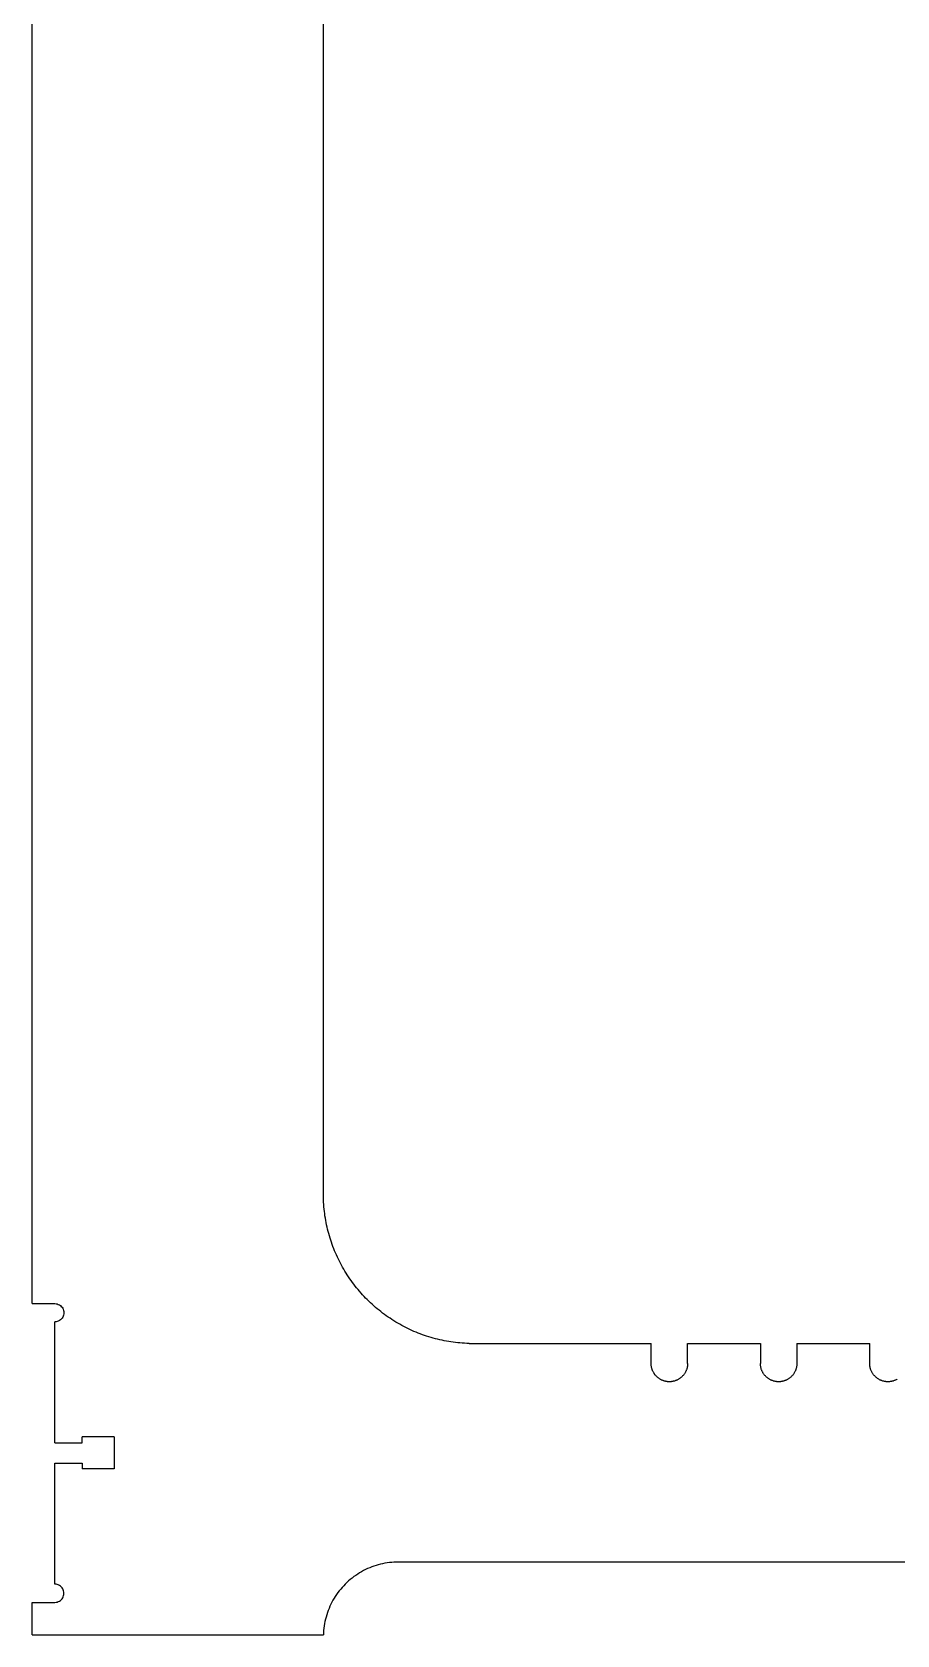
# Model space of a CAD drawing. Extents: x -100 to 100, y -46 to 46.
# Drawn here: x -73.99 to -62.12, y 1.92 to 23.92 of the extents above; entities that cross this region are included whole.
import ezdxf

# ---------------------------------------------------------------- set-up
doc = ezdxf.new("R2010")
doc.units = 0
doc.header["$MEASUREMENT"] = 0
doc.layers.get('0').update_dxf_attribs({"linetype": 'CONTINUOUS'})

msp = doc.modelspace()

# ---------------------------------------------------------------- linework, layer by layer
for p, q in [((-69.994, 7.917), (-69.994, 39.917)), ((-73.993, 6.464), (-73.993, 38.116)), ((-69.993, 7.886), (-69.994, 7.917)), ((-69.991, 7.855), (-69.993, 7.886)), ((-69.989, 7.824), (-69.991, 7.855)), ((-69.987, 7.792), (-69.989, 7.824)), ((-69.984, 7.761), (-69.987, 7.792)), ((-69.98, 7.73), (-69.984, 7.761)), ((-69.976, 7.7), (-69.98, 7.73)), ((-69.972, 7.669), (-69.976, 7.7)), ((-69.967, 7.638), (-69.972, 7.669)), ((-69.962, 7.607), (-69.967, 7.638)), ((-69.956, 7.577), (-69.962, 7.607)), ((-69.95, 7.546), (-69.956, 7.577)), ((-69.943, 7.516), (-69.95, 7.546)), ((-69.936, 7.485), (-69.943, 7.516)), ((-69.928, 7.455), (-69.936, 7.485)), ((-69.92, 7.425), (-69.928, 7.455)), ((-69.911, 7.395), (-69.92, 7.425)), ((-69.902, 7.365), (-69.911, 7.395)), ((-69.893, 7.335), (-69.902, 7.365)), ((-69.883, 7.306), (-69.893, 7.335)), ((-69.873, 7.276), (-69.883, 7.306)), ((-69.862, 7.247), (-69.873, 7.276)), ((-69.851, 7.218), (-69.862, 7.247)), ((-69.839, 7.189), (-69.851, 7.218)), ((-69.827, 7.16), (-69.839, 7.189)), ((-69.814, 7.132), (-69.827, 7.16)), ((-69.801, 7.104), (-69.814, 7.132)), ((-69.788, 7.075), (-69.801, 7.104)), ((-69.774, 7.047), (-69.788, 7.075)), ((-69.76, 7.02), (-69.774, 7.047)), ((-69.745, 6.992), (-69.76, 7.02)), ((-69.73, 6.965), (-69.745, 6.992)), ((-69.715, 6.938), (-69.73, 6.965)), ((-69.699, 6.911), (-69.715, 6.938)), ((-69.682, 6.884), (-69.699, 6.911)), ((-69.666, 6.858), (-69.682, 6.884)), ((-69.648, 6.832), (-69.666, 6.858)), ((-69.631, 6.806), (-69.648, 6.832)), ((-69.613, 6.781), (-69.631, 6.806)), ((-69.595, 6.756), (-69.613, 6.781)), ((-69.576, 6.731), (-69.595, 6.756)), ((-69.557, 6.706), (-69.576, 6.731)), ((-69.538, 6.681), (-69.557, 6.706)), ((-69.518, 6.657), (-69.538, 6.681)), ((-69.498, 6.634), (-69.518, 6.657)), ((-69.477, 6.61), (-69.498, 6.634)), ((-69.456, 6.587), (-69.477, 6.61)), ((-73.993, 6.464), (-73.68, 6.464)), ((-73.68, 6.464), (-73.664, 6.463)), ((-73.664, 6.463), (-73.648, 6.46)), ((-73.648, 6.46), (-73.633, 6.454)), ((-73.633, 6.454), (-73.618, 6.447)), ((-73.618, 6.447), (-73.604, 6.438)), ((-73.604, 6.438), (-73.592, 6.427)), ((-73.592, 6.427), (-73.581, 6.415)), ((-73.581, 6.415), (-73.572, 6.402)), ((-73.572, 6.402), (-73.565, 6.387)), ((-73.565, 6.387), (-73.56, 6.371)), ((-69.435, 6.564), (-69.456, 6.587)), ((-69.414, 6.541), (-69.435, 6.564)), ((-69.392, 6.519), (-69.414, 6.541)), ((-69.37, 6.497), (-69.392, 6.519)), ((-69.347, 6.476), (-69.37, 6.497)), ((-69.324, 6.455), (-69.347, 6.476)), ((-69.301, 6.434), (-69.324, 6.455)), ((-69.278, 6.413), (-69.301, 6.434)), ((-69.254, 6.393), (-69.278, 6.413)), ((-69.23, 6.373), (-69.254, 6.393)), ((-73.664, 6.215), (-73.68, 6.214)), ((-73.68, 4.555), (-73.68, 6.214)), ((-73.648, 6.218), (-73.664, 6.215)), ((-73.633, 6.224), (-73.648, 6.218)), ((-73.618, 6.231), (-73.633, 6.224)), ((-73.604, 6.24), (-73.618, 6.231)), ((-73.592, 6.251), (-73.604, 6.24)), ((-73.581, 6.263), (-73.592, 6.251)), ((-73.572, 6.277), (-73.581, 6.263)), ((-73.565, 6.291), (-73.572, 6.277)), ((-73.56, 6.307), (-73.565, 6.291)), ((-73.56, 6.371), (-73.557, 6.355)), ((-73.557, 6.323), (-73.56, 6.307)), ((-73.557, 6.355), (-73.555, 6.339)), ((-73.555, 6.339), (-73.557, 6.323)), ((-69.205, 6.354), (-69.23, 6.373)), ((-69.181, 6.335), (-69.205, 6.354)), ((-69.156, 6.316), (-69.181, 6.335)), ((-69.13, 6.298), (-69.156, 6.316)), ((-69.105, 6.28), (-69.13, 6.298)), ((-69.079, 6.263), (-69.105, 6.28)), ((-69.053, 6.245), (-69.079, 6.263)), ((-69.027, 6.229), (-69.053, 6.245)), ((-69, 6.212), (-69.027, 6.229)), ((-68.973, 6.197), (-69, 6.212)), ((-68.946, 6.181), (-68.973, 6.197)), ((-68.919, 6.166), (-68.946, 6.181)), ((-68.891, 6.151), (-68.919, 6.166)), ((-68.864, 6.137), (-68.891, 6.151)), ((-68.836, 6.123), (-68.864, 6.137)), ((-68.808, 6.11), (-68.836, 6.123)), ((-68.779, 6.097), (-68.808, 6.11)), ((-68.751, 6.084), (-68.779, 6.097)), ((-68.722, 6.072), (-68.751, 6.084)), ((-68.693, 6.06), (-68.722, 6.072)), ((-68.664, 6.049), (-68.693, 6.06)), ((-68.635, 6.038), (-68.664, 6.049)), ((-68.605, 6.028), (-68.635, 6.038)), ((-68.576, 6.018), (-68.605, 6.028)), ((-68.546, 6.009), (-68.576, 6.018)), ((-68.516, 6), (-68.546, 6.009)), ((-68.486, 5.991), (-68.516, 6)), ((-68.456, 5.983), (-68.486, 5.991)), ((-68.426, 5.975), (-68.456, 5.983)), ((-68.396, 5.968), (-68.426, 5.975)), ((-68.365, 5.961), (-68.396, 5.968)), ((-68.335, 5.955), (-68.365, 5.961)), ((-68.304, 5.949), (-68.335, 5.955)), ((-68.273, 5.944), (-68.304, 5.949)), ((-68.242, 5.939), (-68.273, 5.944)), ((-68.212, 5.935), (-68.242, 5.939)), ((-68.181, 5.931), (-68.212, 5.935)), ((-68.15, 5.927), (-68.181, 5.931)), ((-68.119, 5.924), (-68.15, 5.927)), ((-68.088, 5.922), (-68.119, 5.924)), ((-68.056, 5.92), (-68.088, 5.922)), ((-68.025, 5.918), (-68.056, 5.92)), ((-67.994, 5.917), (-68.025, 5.918)), ((-67.994, 5.917), (-65.494, 5.917)), ((-65.494, 5.642), (-65.494, 5.917)), ((-64.994, 5.917), (-63.994, 5.917)), ((-64.994, 5.642), (-64.994, 5.917)), ((-63.994, 5.917), (-63.994, 5.642)), ((-63.494, 5.917), (-62.494, 5.917)), ((-63.494, 5.917), (-63.494, 5.642)), ((-62.494, 5.642), (-62.494, 5.917)), ((-65.494, 5.634), (-65.494, 5.642)), ((-65.494, 5.626), (-65.494, 5.634)), ((-65.493, 5.618), (-65.494, 5.626)), ((-65.492, 5.611), (-65.493, 5.618)), ((-65.491, 5.603), (-65.492, 5.611)), ((-65.49, 5.595), (-65.491, 5.603)), ((-65.488, 5.587), (-65.49, 5.595)), ((-65.486, 5.58), (-65.488, 5.587)), ((-65.484, 5.572), (-65.486, 5.58)), ((-65.482, 5.565), (-65.484, 5.572)), ((-65.479, 5.557), (-65.482, 5.565)), ((-65.477, 5.55), (-65.479, 5.557)), ((-65.474, 5.543), (-65.477, 5.55)), ((-65.47, 5.536), (-65.474, 5.543)), ((-65.467, 5.528), (-65.47, 5.536)), ((-65.463, 5.522), (-65.467, 5.528)), ((-65.459, 5.515), (-65.463, 5.522)), ((-65.455, 5.508), (-65.459, 5.515)), ((-65.451, 5.501), (-65.455, 5.508)), ((-65.446, 5.495), (-65.451, 5.501)), ((-65.037, 5.501), (-65.042, 5.495)), ((-65.033, 5.508), (-65.037, 5.501)), ((-65.029, 5.515), (-65.033, 5.508)), ((-65.025, 5.522), (-65.029, 5.515)), ((-65.021, 5.528), (-65.025, 5.522)), ((-65.018, 5.536), (-65.021, 5.528)), ((-65.015, 5.543), (-65.018, 5.536)), ((-65.012, 5.55), (-65.015, 5.543)), ((-65.009, 5.557), (-65.012, 5.55)), ((-65.006, 5.565), (-65.009, 5.557)), ((-65.004, 5.572), (-65.006, 5.565)), ((-65.002, 5.58), (-65.004, 5.572)), ((-65, 5.587), (-65.002, 5.58)), ((-64.999, 5.595), (-65, 5.587)), ((-64.997, 5.603), (-64.999, 5.595)), ((-64.996, 5.611), (-64.997, 5.603)), ((-64.995, 5.618), (-64.996, 5.611)), ((-64.994, 5.634), (-64.995, 5.626)), ((-64.995, 5.626), (-64.995, 5.618)), ((-64.994, 5.642), (-64.994, 5.634)), ((-63.994, 5.634), (-63.994, 5.642)), ((-63.994, 5.626), (-63.994, 5.634)), ((-63.993, 5.618), (-63.994, 5.626)), ((-63.992, 5.611), (-63.993, 5.618)), ((-63.991, 5.603), (-63.992, 5.611)), ((-63.99, 5.595), (-63.991, 5.603)), ((-63.988, 5.587), (-63.99, 5.595)), ((-63.986, 5.58), (-63.988, 5.587)), ((-63.984, 5.572), (-63.986, 5.58)), ((-63.982, 5.565), (-63.984, 5.572)), ((-63.979, 5.557), (-63.982, 5.565)), ((-63.977, 5.55), (-63.979, 5.557)), ((-63.974, 5.543), (-63.977, 5.55)), ((-63.97, 5.536), (-63.974, 5.543)), ((-63.967, 5.528), (-63.97, 5.536)), ((-63.963, 5.522), (-63.967, 5.528)), ((-63.959, 5.515), (-63.963, 5.522)), ((-63.955, 5.508), (-63.959, 5.515)), ((-63.951, 5.501), (-63.955, 5.508)), ((-63.946, 5.495), (-63.951, 5.501)), ((-63.537, 5.501), (-63.542, 5.495)), ((-63.533, 5.508), (-63.537, 5.501)), ((-63.529, 5.515), (-63.533, 5.508)), ((-63.525, 5.522), (-63.529, 5.515)), ((-63.521, 5.528), (-63.525, 5.522)), ((-63.518, 5.536), (-63.521, 5.528)), ((-63.515, 5.543), (-63.518, 5.536)), ((-63.512, 5.55), (-63.515, 5.543)), ((-63.509, 5.557), (-63.512, 5.55)), ((-63.506, 5.565), (-63.509, 5.557)), ((-63.504, 5.572), (-63.506, 5.565)), ((-63.502, 5.58), (-63.504, 5.572)), ((-63.5, 5.587), (-63.502, 5.58)), ((-63.499, 5.595), (-63.5, 5.587)), ((-63.497, 5.603), (-63.499, 5.595)), ((-63.496, 5.611), (-63.497, 5.603)), ((-63.495, 5.618), (-63.496, 5.611)), ((-63.494, 5.634), (-63.495, 5.626)), ((-63.495, 5.626), (-63.495, 5.618)), ((-63.494, 5.642), (-63.494, 5.634)), ((-62.494, 5.634), (-62.494, 5.642)), ((-62.494, 5.626), (-62.494, 5.634)), ((-62.493, 5.618), (-62.494, 5.626)), ((-62.492, 5.611), (-62.493, 5.618)), ((-62.491, 5.603), (-62.492, 5.611)), ((-62.49, 5.595), (-62.491, 5.603)), ((-62.488, 5.587), (-62.49, 5.595)), ((-62.486, 5.58), (-62.488, 5.587)), ((-62.484, 5.572), (-62.486, 5.58)), ((-62.482, 5.565), (-62.484, 5.572)), ((-62.479, 5.557), (-62.482, 5.565)), ((-62.477, 5.55), (-62.479, 5.557)), ((-62.474, 5.543), (-62.477, 5.55)), ((-62.47, 5.536), (-62.474, 5.543)), ((-62.467, 5.528), (-62.47, 5.536)), ((-62.463, 5.522), (-62.467, 5.528)), ((-62.459, 5.515), (-62.463, 5.522)), ((-62.455, 5.508), (-62.459, 5.515)), ((-62.451, 5.501), (-62.455, 5.508)), ((-62.446, 5.495), (-62.451, 5.501)), ((-65.442, 5.489), (-65.446, 5.495)), ((-65.437, 5.483), (-65.442, 5.489)), ((-65.432, 5.477), (-65.437, 5.483)), ((-65.426, 5.471), (-65.432, 5.477)), ((-65.421, 5.465), (-65.426, 5.471)), ((-65.415, 5.46), (-65.421, 5.465)), ((-65.409, 5.454), (-65.415, 5.46)), ((-65.403, 5.449), (-65.409, 5.454)), ((-65.397, 5.444), (-65.403, 5.449)), ((-65.391, 5.44), (-65.397, 5.444)), ((-65.385, 5.435), (-65.391, 5.44)), ((-65.378, 5.431), (-65.385, 5.435)), ((-65.371, 5.427), (-65.378, 5.431)), ((-65.365, 5.423), (-65.371, 5.427)), ((-65.358, 5.419), (-65.365, 5.423)), ((-65.351, 5.416), (-65.358, 5.419)), ((-65.343, 5.413), (-65.351, 5.416)), ((-65.336, 5.41), (-65.343, 5.413)), ((-65.329, 5.407), (-65.336, 5.41)), ((-65.321, 5.404), (-65.329, 5.407)), ((-65.314, 5.402), (-65.321, 5.404)), ((-65.306, 5.4), (-65.314, 5.402)), ((-65.299, 5.398), (-65.306, 5.4)), ((-65.291, 5.396), (-65.299, 5.398)), ((-65.283, 5.395), (-65.291, 5.396)), ((-65.275, 5.394), (-65.283, 5.395)), ((-65.268, 5.393), (-65.275, 5.394)), ((-65.26, 5.392), (-65.268, 5.393)), ((-65.252, 5.392), (-65.26, 5.392)), ((-65.244, 5.392), (-65.252, 5.392)), ((-65.236, 5.392), (-65.244, 5.392)), ((-65.228, 5.392), (-65.236, 5.392)), ((-65.221, 5.393), (-65.228, 5.392)), ((-65.213, 5.394), (-65.221, 5.393)), ((-65.205, 5.395), (-65.213, 5.394)), ((-65.197, 5.396), (-65.205, 5.395)), ((-65.19, 5.398), (-65.197, 5.396)), ((-65.182, 5.4), (-65.19, 5.398)), ((-65.174, 5.402), (-65.182, 5.4)), ((-65.167, 5.404), (-65.174, 5.402)), ((-65.159, 5.407), (-65.167, 5.404)), ((-65.152, 5.41), (-65.159, 5.407)), ((-65.145, 5.413), (-65.152, 5.41)), ((-65.138, 5.416), (-65.145, 5.413)), ((-65.131, 5.419), (-65.138, 5.416)), ((-65.124, 5.423), (-65.131, 5.419)), ((-65.117, 5.427), (-65.124, 5.423)), ((-65.11, 5.431), (-65.117, 5.427)), ((-65.104, 5.435), (-65.11, 5.431)), ((-65.097, 5.44), (-65.104, 5.435)), ((-65.091, 5.444), (-65.097, 5.44)), ((-65.085, 5.449), (-65.091, 5.444)), ((-65.079, 5.454), (-65.085, 5.449)), ((-65.073, 5.46), (-65.079, 5.454)), ((-65.067, 5.465), (-65.073, 5.46)), ((-65.062, 5.471), (-65.067, 5.465)), ((-65.057, 5.477), (-65.062, 5.471)), ((-65.051, 5.483), (-65.057, 5.477)), ((-65.047, 5.489), (-65.051, 5.483)), ((-65.042, 5.495), (-65.047, 5.489)), ((-63.942, 5.489), (-63.946, 5.495)), ((-63.937, 5.483), (-63.942, 5.489)), ((-63.932, 5.477), (-63.937, 5.483)), ((-63.926, 5.471), (-63.932, 5.477)), ((-63.921, 5.465), (-63.926, 5.471)), ((-63.915, 5.46), (-63.921, 5.465)), ((-63.909, 5.454), (-63.915, 5.46)), ((-63.903, 5.449), (-63.909, 5.454)), ((-63.897, 5.444), (-63.903, 5.449)), ((-63.891, 5.44), (-63.897, 5.444)), ((-63.885, 5.435), (-63.891, 5.44)), ((-63.878, 5.431), (-63.885, 5.435)), ((-63.871, 5.427), (-63.878, 5.431)), ((-63.865, 5.423), (-63.871, 5.427)), ((-63.858, 5.419), (-63.865, 5.423)), ((-63.851, 5.416), (-63.858, 5.419)), ((-63.843, 5.413), (-63.851, 5.416)), ((-63.836, 5.41), (-63.843, 5.413)), ((-63.829, 5.407), (-63.836, 5.41)), ((-63.821, 5.404), (-63.829, 5.407)), ((-63.814, 5.402), (-63.821, 5.404)), ((-63.806, 5.4), (-63.814, 5.402)), ((-63.799, 5.398), (-63.806, 5.4)), ((-63.791, 5.396), (-63.799, 5.398)), ((-63.783, 5.395), (-63.791, 5.396)), ((-63.775, 5.394), (-63.783, 5.395)), ((-63.768, 5.393), (-63.775, 5.394)), ((-63.76, 5.392), (-63.768, 5.393)), ((-63.752, 5.392), (-63.76, 5.392)), ((-63.744, 5.392), (-63.752, 5.392)), ((-63.736, 5.392), (-63.744, 5.392)), ((-63.728, 5.392), (-63.736, 5.392)), ((-63.721, 5.393), (-63.728, 5.392)), ((-63.713, 5.394), (-63.721, 5.393)), ((-63.705, 5.395), (-63.713, 5.394)), ((-63.697, 5.396), (-63.705, 5.395)), ((-63.69, 5.398), (-63.697, 5.396)), ((-63.682, 5.4), (-63.69, 5.398)), ((-63.674, 5.402), (-63.682, 5.4)), ((-63.667, 5.404), (-63.674, 5.402)), ((-63.659, 5.407), (-63.667, 5.404)), ((-63.652, 5.41), (-63.659, 5.407)), ((-63.645, 5.413), (-63.652, 5.41)), ((-63.638, 5.416), (-63.645, 5.413)), ((-63.631, 5.419), (-63.638, 5.416)), ((-63.624, 5.423), (-63.631, 5.419)), ((-63.617, 5.427), (-63.624, 5.423)), ((-63.61, 5.431), (-63.617, 5.427)), ((-63.604, 5.435), (-63.61, 5.431)), ((-63.597, 5.44), (-63.604, 5.435)), ((-63.591, 5.444), (-63.597, 5.44)), ((-63.585, 5.449), (-63.591, 5.444)), ((-63.579, 5.454), (-63.585, 5.449)), ((-63.573, 5.46), (-63.579, 5.454)), ((-63.567, 5.465), (-63.573, 5.46)), ((-63.562, 5.471), (-63.567, 5.465)), ((-63.557, 5.477), (-63.562, 5.471)), ((-63.551, 5.483), (-63.557, 5.477)), ((-63.547, 5.489), (-63.551, 5.483)), ((-63.542, 5.495), (-63.547, 5.489)), ((-62.442, 5.489), (-62.446, 5.495)), ((-62.437, 5.483), (-62.442, 5.489)), ((-62.432, 5.477), (-62.437, 5.483)), ((-62.426, 5.471), (-62.432, 5.477)), ((-62.421, 5.465), (-62.426, 5.471)), ((-62.415, 5.46), (-62.421, 5.465)), ((-62.409, 5.454), (-62.415, 5.46)), ((-62.403, 5.449), (-62.409, 5.454)), ((-62.397, 5.444), (-62.403, 5.449)), ((-62.391, 5.44), (-62.397, 5.444)), ((-62.385, 5.435), (-62.391, 5.44)), ((-62.378, 5.431), (-62.385, 5.435)), ((-62.371, 5.427), (-62.378, 5.431)), ((-62.365, 5.423), (-62.371, 5.427)), ((-62.358, 5.419), (-62.365, 5.423)), ((-62.351, 5.416), (-62.358, 5.419)), ((-62.343, 5.413), (-62.351, 5.416)), ((-62.336, 5.41), (-62.343, 5.413)), ((-62.329, 5.407), (-62.336, 5.41)), ((-62.321, 5.404), (-62.329, 5.407)), ((-62.314, 5.402), (-62.321, 5.404)), ((-62.306, 5.4), (-62.314, 5.402)), ((-62.299, 5.398), (-62.306, 5.4)), ((-62.291, 5.396), (-62.299, 5.398)), ((-62.283, 5.395), (-62.291, 5.396)), ((-62.275, 5.394), (-62.283, 5.395)), ((-62.268, 5.393), (-62.275, 5.394)), ((-62.26, 5.392), (-62.268, 5.393)), ((-62.252, 5.392), (-62.26, 5.392)), ((-62.244, 5.392), (-62.252, 5.392)), ((-62.236, 5.392), (-62.244, 5.392)), ((-62.228, 5.392), (-62.236, 5.392)), ((-62.221, 5.393), (-62.228, 5.392)), ((-62.213, 5.394), (-62.221, 5.393)), ((-62.205, 5.395), (-62.213, 5.394)), ((-62.197, 5.396), (-62.205, 5.395)), ((-62.19, 5.398), (-62.197, 5.396)), ((-62.182, 5.4), (-62.19, 5.398)), ((-62.174, 5.402), (-62.182, 5.4)), ((-62.167, 5.404), (-62.174, 5.402)), ((-62.159, 5.407), (-62.167, 5.404)), ((-62.152, 5.41), (-62.159, 5.407)), ((-62.145, 5.413), (-62.152, 5.41)), ((-62.138, 5.416), (-62.145, 5.413)), ((-62.131, 5.419), (-62.138, 5.416)), ((-62.124, 5.423), (-62.131, 5.419)), ((-62.117, 5.427), (-62.124, 5.423)), ((-73.305, 4.555), (-73.305, 4.636)), ((-72.868, 4.636), (-73.305, 4.636)), ((-72.868, 4.636), (-72.868, 4.198)), ((-73.68, 4.555), (-73.305, 4.555)), ((-73.68, 4.273), (-73.305, 4.273)), ((-73.68, 2.614), (-73.68, 4.273)), ((-73.305, 4.273), (-73.305, 4.198)), ((-72.868, 4.198), (-73.305, 4.198)), ((-69.3, 2.861), (-69.329, 2.851)), ((-69.27, 2.871), (-69.3, 2.861)), ((-69.24, 2.88), (-69.27, 2.871)), ((-69.21, 2.888), (-69.24, 2.88)), ((-69.18, 2.895), (-69.21, 2.888)), ((-69.149, 2.901), (-69.18, 2.895)), ((-69.118, 2.906), (-69.149, 2.901)), ((-69.087, 2.91), (-69.118, 2.906)), ((-69.056, 2.913), (-69.087, 2.91)), ((-69.025, 2.916), (-69.056, 2.913)), ((-68.994, 2.917), (-69.025, 2.916)), ((-53.995, 2.917), (-68.994, 2.917)), ((-69.648, 2.659), (-69.671, 2.638)), ((-69.624, 2.679), (-69.648, 2.659)), ((-69.6, 2.698), (-69.624, 2.679)), ((-69.575, 2.717), (-69.6, 2.698)), ((-69.549, 2.735), (-69.575, 2.717)), ((-69.523, 2.753), (-69.549, 2.735)), ((-69.497, 2.769), (-69.523, 2.753)), ((-69.47, 2.785), (-69.497, 2.769)), ((-69.443, 2.8), (-69.47, 2.785)), ((-69.415, 2.814), (-69.443, 2.8)), ((-69.387, 2.827), (-69.415, 2.814)), ((-69.358, 2.839), (-69.387, 2.827)), ((-69.329, 2.851), (-69.358, 2.839)), ((-73.664, 2.613), (-73.68, 2.614)), ((-73.648, 2.61), (-73.664, 2.613)), ((-73.633, 2.604), (-73.648, 2.61)), ((-73.618, 2.597), (-73.633, 2.604)), ((-73.604, 2.588), (-73.618, 2.597)), ((-73.592, 2.577), (-73.604, 2.588)), ((-73.581, 2.565), (-73.592, 2.577)), ((-73.572, 2.552), (-73.581, 2.565)), ((-73.581, 2.413), (-73.572, 2.427)), ((-73.565, 2.537), (-73.572, 2.552)), ((-73.572, 2.427), (-73.565, 2.441)), ((-73.56, 2.521), (-73.565, 2.537)), ((-73.565, 2.441), (-73.56, 2.457)), ((-73.557, 2.505), (-73.56, 2.521)), ((-73.56, 2.457), (-73.557, 2.473)), ((-73.555, 2.489), (-73.557, 2.505)), ((-73.557, 2.473), (-73.555, 2.489)), ((-69.83, 2.446), (-69.846, 2.42)), ((-69.812, 2.472), (-69.83, 2.446)), ((-69.794, 2.498), (-69.812, 2.472)), ((-69.776, 2.523), (-69.794, 2.498)), ((-69.756, 2.547), (-69.776, 2.523)), ((-69.736, 2.57), (-69.756, 2.547)), ((-69.715, 2.593), (-69.736, 2.57)), ((-69.693, 2.616), (-69.715, 2.593)), ((-69.671, 2.638), (-69.693, 2.616)), ((-73.993, 1.917), (-73.993, 2.364)), ((-73.993, 2.364), (-73.68, 2.364)), ((-73.68, 2.364), (-73.664, 2.365)), ((-73.664, 2.365), (-73.648, 2.368)), ((-73.648, 2.368), (-73.633, 2.374)), ((-73.633, 2.374), (-73.618, 2.381)), ((-73.618, 2.381), (-73.604, 2.39)), ((-73.604, 2.39), (-73.592, 2.401)), ((-73.592, 2.401), (-73.581, 2.413)), ((-69.939, 2.223), (-69.948, 2.193)), ((-69.928, 2.252), (-69.939, 2.223)), ((-69.916, 2.281), (-69.928, 2.252)), ((-69.904, 2.31), (-69.916, 2.281)), ((-69.891, 2.338), (-69.904, 2.31)), ((-69.877, 2.366), (-69.891, 2.338)), ((-69.862, 2.393), (-69.877, 2.366)), ((-69.846, 2.42), (-69.862, 2.393)), ((-69.987, 2.01), (-69.99, 1.979)), ((-69.983, 2.041), (-69.987, 2.01)), ((-69.978, 2.072), (-69.983, 2.041)), ((-69.972, 2.102), (-69.978, 2.072)), ((-69.965, 2.133), (-69.972, 2.102)), ((-69.957, 2.163), (-69.965, 2.133)), ((-69.948, 2.193), (-69.957, 2.163)), ((-73.993, 1.917), (-69.994, 1.917)), ((-69.993, 1.948), (-69.994, 1.917)), ((-69.99, 1.979), (-69.993, 1.948))]:
    msp.add_line(p, q)

doc.saveas('drawing.dxf')
